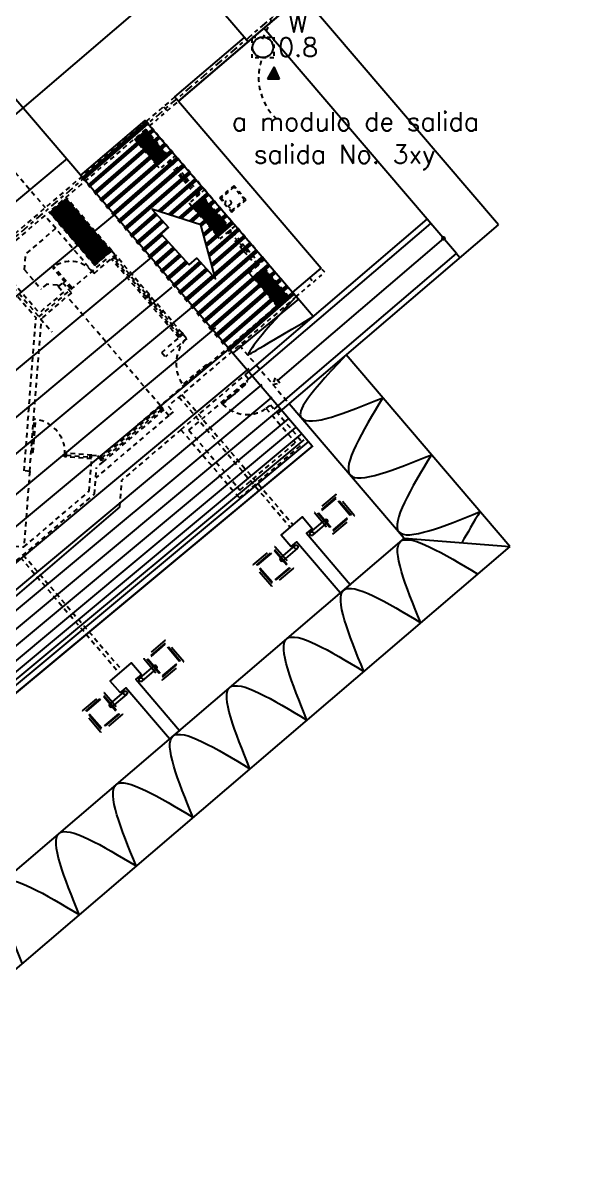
# Model space of a CAD drawing. Extents: x 146 to 670, y 614 to 806.
# Drawn here: x 401.59 to 416.56, y 697.72 to 728.59 of the extents above; entities that cross this region are included whole.
import ezdxf

# ---------------------------------------------------------------- set-up
doc = ezdxf.new("R2010")
doc.units = 0
doc.header["$LTSCALE"] = 0.5
doc.header["$MEASUREMENT"] = 0
for name, pattern in [('CENTER2', [1.125, 0.75, -0.125, 0.125, -0.125]), ('DASHDOTX2', [2, 1, -0.5, 0, -0.5]), ('DASHED2', [0.375, 0.25, -0.125]), ('HIDDEN', [0.375, 0.25, -0.125]), ('HIDDEN2', [0.1875, 0.125, -0.0625])]:
    doc.linetypes.add(name, pattern=pattern)
for name, color, linetype in [('2', 1, 'CONTINUOUS'), ('4', 3, 'CONTINUOUS'), ('6', 7, 'CONTINUOUS'), ('9', 1, 'DASHED2'), ('ALUMBRADO', 5, 'CONTINUOUS'), ('EJES', 6, 'CENTER2'), ('paredes', 1, 'CONTINUOUS'), ('PROYECCIONES', 6, 'HIDDEN'), ('talud', 5, 'CONTINUOUS'), ('TEXT', 5, 'CONTINUOUS'), ('texturas', 6, 'CONTINUOUS'), ('TOMAS', 4, 'HIDDEN2'), ('TUBERIA', 7, 'DASHDOTX2'), ('tuberia_alumbrado', 3, 'DASHED2')]:
    doc.layers.add(name, color=color, linetype=linetype)
doc.styles.add('romans', font='romans.shx')

msp = doc.modelspace()

# ---------------------------------------------------------------- hatches: boundary and pattern name
at = {"layer": '2'}
h = msp.add_hatch(dxfattribs=at)
h.set_pattern_fill('PLAST', color=256, angle=41, style=0)
h.set_pattern_definition([(41, (2011.3339, -735.46188), (-0.164014757, 0.188677395), []), (41, (2011.3134, -735.4383), (-0.164014757, 0.188677395), []), (41, (2011.2929, -735.4147), (-0.164014757, 0.188677395), [])])
h.paths.add_polyline_path([(397.943, 731.966), (398.392, 731.476), (398.193, 731.294), (398.942, 730.476), (399.141, 730.658), (399.645, 730.108), (399.253, 731.549)], flags=16)
edge = h.paths.add_edge_path()
edge.add_line((401.781, 729.609), (397.724, 734.368))
edge.add_line((397.724, 734.368), (395.99, 732.882))
edge.add_line((395.99, 732.882), (400.02, 728.136))
edge.add_line((400.02, 728.136), (401.781, 729.596))
h = msp.add_hatch(dxfattribs=at)
h.set_pattern_fill('PLAST', color=256, angle=41, style=0)
h.set_pattern_definition([(41, (2018.41665, -743.80668), (-0.164014757, 0.188677395), []), (41, (2018.39615, -743.7831), (-0.164014757, 0.188677395), []), (41, (2018.37564, -743.75951), (-0.164014757, 0.188677395), [])])
h.paths.add_polyline_path([(405.026, 723.621), (405.474, 723.132), (405.276, 722.95), (406.025, 722.132), (406.224, 722.314), (406.728, 721.763), (406.336, 723.204)], flags=16)
edge = h.paths.add_edge_path()
edge.add_line((408.864, 721.264), (404.807, 726.023))
edge.add_line((404.807, 726.023), (403.072, 724.537))
edge.add_line((403.072, 724.537), (407.103, 719.791))
edge.add_line((407.103, 719.791), (408.864, 721.251))
at = {"layer": 'texturas'}
h = msp.add_hatch(dxfattribs=at)
h.set_pattern_fill('LINE,_O', color=256, scale=0.3, angle=40.53)
h.set_pattern_definition([(40.53, (-1230.78929, 715.81334), (-0.024369229, 0.0285024679), [])])
h.paths.add_polyline_path([(408.367, 721.042), (408.671, 721.302), (408.022, 722.062), (407.718, 721.802)])
h.paths.add_polyline_path([(406.743, 722.942), (407.047, 723.202), (406.423, 723.932), (406.119, 723.672)])
h.paths.add_polyline_path([(405.144, 724.812), (405.448, 725.072), (404.863, 725.756), (404.559, 725.496)])
h.paths.add_polyline_path([(402.735, 723.936), (402.621, 723.839), (402.279, 723.546), (403.501, 722.117), (403.957, 722.507)])

# ---------------------------------------------------------------- linework, layer by layer
at = {"layer": '2', "ltscale": 2}
for p, q in [((402.765, 724.976, -1221.5), (386.151, 711.14, -1221.5)), ((404.026, 723.481, -1221.5), (387.412, 709.645, -1221.5)), ((405.018, 722.342, -1221.5), (388.404, 708.506, -1221.5)), ((405.563, 721.534, -1221.5), (388.949, 707.697, -1221.5)), ((406.136, 721.036, -1221.5), (389.522, 707.2, -1221.5)), ((406.726, 720.447, -1221.5), (390.112, 706.611, -1221.5)), ((407.106, 719.91, -1221.5), (390.492, 706.074, -1221.5)), ((407.62, 719.367, -1221.5), (391.006, 705.531, -1221.5)), ((407.967, 718.935, -1221.5), (391.353, 705.098, -1221.5)), ((408.231, 718.603, -1221.5), (391.617, 704.767, -1221.5)), ((408.464, 718.294, -1221.5), (391.851, 704.458, -1221.5)), ((408.671, 718.023, -1221.5), (392.057, 704.187, -1221.5)), ((408.866, 717.787, -1221.5), (392.253, 703.951, -1221.5)), ((409.043, 717.639, -1221.5), (392.429, 703.803, -1221.5)), ((409.081, 717.464, -1221.5), (392.467, 703.628, -1221.5)), ((409.209, 717.418, -1221.5), (392.595, 703.582, -1221.5)), ((409.325, 717.302, -1221.5), (392.692, 703.45, -1221.5))]:
    msp.add_line(p, q, dxfattribs=at)
at = {"layer": '4', "elevation": -1221.5}
for points in [[(410.325, 713.597), (410.059, 713.37), (408.889, 714.738), (408.737, 714.608), (408.477, 714.912), (409.047, 715.399), (409.307, 715.095), (409.155, 714.965), (410.325, 713.597)], [(405.765, 709.698), (405.499, 709.47), (404.329, 710.839), (404.177, 710.709), (403.917, 711.013), (404.487, 711.5), (404.747, 711.196), (404.595, 711.066), (405.765, 709.698)]]:
    msp.add_lwpolyline(points, dxfattribs=at)
at = {"layer": '6', "ltscale": 2}
for q in [(393.964, 735.234, -1221.5), (392.691, 703.456, -1221.5)]:
    msp.add_line((409.306, 717.291, -1221.5), q, dxfattribs=at)
msp.add_lwpolyline([(403.108, 724.509), (404.844, 725.985), (408.939, 721.219), (407.203, 719.794)], dxfattribs=at)
at = {"layer": '6'}
msp.add_lwpolyline([(405.026, 723.621), (405.474, 723.132), (405.276, 722.95), (406.025, 722.132), (406.224, 722.314), (406.728, 721.763), (406.336, 723.204), (405.026, 723.621)], dxfattribs=at)
at = {"layer": '9'}
for p, q in [((399.037, 727.338, -1221.5), (402.181, 723.661, -1221.5)), ((404.88, 725.967, -1221.5), (405.336, 726.357, -1221.5)), ((404.88, 725.967, -1221.5), (401.079, 722.718, -1221.5)), ((404.863, 725.756, -1221.5), (402.621, 723.839, -1221.5)), ((403.957, 722.507, -1221.5), (402.735, 723.936, -1221.5)), ((402.621, 723.839, -1221.5), (402.279, 723.546, -1221.5)), ((402.165, 723.449, -1221.5), (401.224, 722.645, -1221.5)), ((403.484, 721.906, -1221.5), (402.165, 723.449, -1221.5)), ((403.501, 722.117, -1221.5), (402.279, 723.546, -1221.5)), ((402.457, 723.107, -1221.5), (401.658, 722.424, -1221.5)), ((407.047, 723.202, -1221.5), (406.743, 722.942, -1221.5)), ((407.258, 723.185, -1221.5), (406.84, 722.828, -1221.5)), ((406.743, 722.942, -1221.5), (406.84, 722.828, -1221.5)), ((401.625, 722.003, -1221.5), (401.658, 722.424, -1221.5)), ((403.484, 721.906, -1221.5), (404.054, 722.393, -1221.5)), ((403.501, 722.117, -1221.5), (403.957, 722.507, -1221.5)), ((403.957, 722.507, -1221.5), (404.054, 722.393, -1221.5)), ((400.74, 722.231, -1221.5), (402.358, 720.337, -1221.5)), ((402.01, 720.744, -1221.5), (403.891, 722.353, -1221.5)), ((402.409, 722.078, -1221.5), (402.379, 722.052, -1221.5)), ((402.887, 721.52, -1221.5), (402.409, 722.078, -1221.5)), ((405.747, 720.183, -1221.5), (403.94, 722.296, -1221.5)), ((405.756, 720.249, -1221.5), (404.007, 722.295, -1221.5)), ((404.045, 722.327, -1221.5), (404.905, 721.321, -1221.5)), ((405.832, 720.314, -1221.5), (404.083, 722.36, -1221.5)), ((408.038, 722.273, -1221.5), (407.62, 721.916, -1221.5)), ((408.022, 722.062, -1221.5), (407.718, 721.802, -1221.5)), ((408.022, 722.062, -1221.5), (408.671, 721.302, -1221.5)), ((408.038, 722.273, -1221.5), (408.883, 721.285, -1221.5)), ((401.008, 721.802, -1221.5), (401.933, 720.719, -1221.5)), ((401.162, 721.852, -1221.5), (402.019, 720.85, -1221.5)), ((401.625, 722.003, -1221.5), (402.068, 721.485, -1221.5)), ((402.856, 721.494, -1221.5), (402.379, 722.052, -1221.5)), ((407.62, 721.916, -1221.5), (407.718, 721.802, -1221.5)), ((407.718, 721.802, -1221.5), (408.367, 721.042, -1221.5)), ((402.22, 721.615, -1221.5), (402.068, 721.485, -1221.5)), ((402.502, 721.593, -1221.5), (402.22, 721.615, -1221.5)), ((402.535, 721.555, -1221.5), (402.502, 721.593, -1221.5)), ((402.535, 721.555, -1221.5), (402.649, 721.652, -1221.5)), ((402.535, 721.555, -1221.5), (402.665, 721.403, -1221.5)), ((402.876, 721.386, -1221.5), (402.649, 721.652, -1221.5)), ((402.876, 721.386, -1221.5), (402.779, 721.5, -1221.5)), ((402.887, 721.52, -1221.5), (402.856, 721.494, -1221.5)), ((402.665, 721.403, -1221.5), (402.019, 720.85, -1221.5)), ((402.876, 721.386, -1221.5), (402.083, 720.708, -1221.5)), ((405.251, 718.377, -1221.5), (402.762, 721.289, -1221.5)), ((404.934, 721.288, -1221.5), (405.794, 720.281, -1221.5)), ((408.671, 721.302, -1221.5), (405.251, 718.377, -1221.5)), ((408.883, 721.285, -1221.5), (405.463, 718.361, -1221.5)), ((401.613, 716.629, -1221.5), (401.933, 720.719, -1221.5)), ((401.763, 716.618, -1221.5), (402.083, 720.708, -1221.5)), ((405.291, 719.793, -1221.5), (405.861, 720.28, -1221.5)), ((405.861, 720.28, -1221.5), (405.958, 720.166, -1221.5)), ((405.958, 720.166, -1221.5), (405.388, 719.679, -1221.5)), ((407.363, 719.985, -1221.5), (407.818, 719.453, -1221.5)), ((405.291, 719.793, -1221.5), (405.388, 719.679, -1221.5)), ((406.482, 719.476, -1221.5), (405.848, 718.934, -1221.5)), ((406.508, 719.446, -1221.5), (405.874, 718.903, -1221.5)), ((406.482, 719.476, -1221.5), (406.508, 719.446, -1221.5)), ((407.818, 719.453, -1221.5), (408.695, 718.427, -1221.5)), ((405.803, 717.731, -1221.5), (407.514, 719.193, -1221.5)), ((406.015, 717.715, -1221.5), (407.611, 719.079, -1221.5)), ((406.891, 718.444, -1221.5), (407.564, 719.019, -1221.5)), ((406.917, 718.414, -1221.5), (407.59, 718.989, -1221.5)), ((407.537, 718.943, -1221.5), (407.511, 718.974, -1221.5)), ((407.514, 719.193, -1221.5), (407.611, 719.079, -1221.5)), ((407.59, 718.989, -1221.5), (407.564, 719.019, -1221.5)), ((407.254, 718.701, -1221.5), (406.957, 718.474, -1221.5)), ((407.524, 718.959, -1221.5), (407.254, 718.701, -1221.5)), ((405.251, 718.377, -1221.5), (403.62, 716.983, -1221.5)), ((405.251, 718.377, -1221.5), (405.479, 718.111, -1221.5)), ((405.463, 718.361, -1221.5), (405.593, 718.209, -1221.5)), ((406.917, 718.414, -1221.5), (406.891, 718.444, -1221.5)), ((406.97, 718.459, -1221.5), (406.944, 718.49, -1221.5)), ((408.082, 718.298, -1221.5), (408.196, 718.395, -1221.5)), ((408.196, 718.395, -1221.5), (409.073, 717.369, -1221.5)), ((405.479, 718.111, -1221.5), (403.527, 716.442, -1221.5)), ((403.686, 716.974, -1221.5), (405.25, 718.311, -1221.5)), ((405.349, 718.263, -1221.5), (403.718, 716.869, -1221.5)), ((405.283, 718.273, -1221.5), (403.719, 716.936, -1221.5)), ((405.593, 718.209, -1221.5), (405.479, 718.111, -1221.5)), ((408.082, 718.298, -1221.5), (408.862, 717.386, -1221.5)), ((401.818, 717.125, -1221.5), (401.887, 718.008, -1221.5)), ((401.858, 717.122, -1221.5), (401.927, 718.005, -1221.5)), ((405.803, 717.731, -1221.5), (404.224, 716.381, -1221.5)), ((405.803, 717.731, -1221.5), (407.363, 715.907, -1221.5)), ((406.015, 717.715, -1221.5), (407.38, 716.119, -1221.5)), ((401.858, 717.122, -1221.5), (401.818, 717.125, -1221.5)), ((407.363, 715.907, -1221.5), (409.073, 717.369, -1221.5)), ((407.38, 716.119, -1221.5), (408.862, 717.386, -1221.5)), ((402.696, 717.007, -1221.5), (402.704, 717.106, -1221.5)), ((403.416, 716.95, -1221.5), (402.696, 717.007, -1221.5)), ((403.424, 717.05, -1221.5), (402.704, 717.106, -1221.5)), ((402.74, 717.003, -1221.5), (402.748, 717.103, -1221.5)), ((402.744, 717.053, -1221.5), (403.376, 717.004, -1221.5)), ((403.348, 716.085, -1221.5), (403.424, 717.05, -1221.5)), ((403.372, 716.954, -1221.5), (403.38, 717.053, -1221.5)), ((403.424, 717.05, -1221.5), (403.573, 717.038, -1221.5)), ((403.718, 716.869, -1221.5), (403.549, 716.724, -1221.5)), ((403.573, 717.038, -1221.5), (403.718, 716.869, -1221.5)), ((401.763, 716.618, -1221.5), (401.605, 714.598, -1221.5)), ((401.763, 716.618, -1221.5), (401.613, 716.629, -1221.5)), ((403.493, 716.011, -1221.5), (403.549, 716.724, -1221.5)), ((404.168, 715.668, -1221.5), (404.224, 716.381, -1221.5)), ((401.402, 714.224, -1221.5), (403.493, 716.011, -1221.5)), ((401.608, 714.598, -1221.5), (403.348, 716.085, -1221.5))]:
    msp.add_line(p, q, dxfattribs=at)
at = {"layer": '9', "ltscale": 0.8}
for p, q in [((404.977, 725.853, -1221.5), (405.433, 726.243, -1221.5)), ((404.88, 725.967, -1221.5), (405.659, 725.055, -1221.5)), ((405.144, 724.812, -1221.5), (404.559, 725.496, -1221.5)), ((404.863, 725.756, -1221.5), (405.448, 725.072, -1221.5)), ((405.448, 725.072, -1221.5), (405.144, 724.812, -1221.5)), ((405.659, 725.055, -1221.5), (405.241, 724.698, -1221.5)), ((406.202, 723.998, -1221.5), (405.478, 724.844, -1221.5)), ((406.24, 724.031, -1221.5), (405.516, 724.876, -1221.5)), ((406.278, 724.063, -1221.5), (405.554, 724.909, -1221.5)), ((406.439, 724.143, -1221.5), (405.659, 725.055, -1221.5)), ((405.144, 724.812, -1221.5), (405.241, 724.698, -1221.5)), ((406.439, 724.143, -1221.5), (406.021, 723.786, -1221.5)), ((406.423, 723.932, -1221.5), (406.119, 723.672, -1221.5)), ((406.423, 723.932, -1221.5), (407.047, 723.202, -1221.5)), ((406.439, 724.143, -1221.5), (407.258, 723.185, -1221.5)), ((406.021, 723.786, -1221.5), (406.119, 723.672, -1221.5)), ((406.743, 722.942, -1221.5), (406.119, 723.672, -1221.5)), ((407.829, 722.095, -1221.5), (407.049, 723.007, -1221.5)), ((407.839, 722.16, -1221.5), (407.115, 723.006, -1221.5)), ((407.905, 722.16, -1221.5), (407.125, 723.072, -1221.5)), ((408.038, 722.273, -1221.5), (407.258, 723.185, -1221.5)), ((408.883, 721.285, -1221.5), (409.643, 721.935, -1221.5)), ((401.376, 714.616, -1221.5), (401.608, 714.598, -1221.5))]:
    msp.add_line(p, q, dxfattribs=at)
at = {"layer": '9', "elevation": -1221.5}
for points in [[(405.336, 726.357), (405.433, 726.243), (405.737, 726.503), (405.64, 726.617)], [(407.125, 723.072), (407.049, 723.007), (407.077, 722.974), (407.153, 723.039)], [(403.978, 722.328), (404.007, 722.295), (404.083, 722.36), (404.054, 722.393)], [(407.877, 722.193), (407.8, 722.128), (407.829, 722.095), (407.905, 722.16)], [(404.867, 721.288), (404.896, 721.255), (404.972, 721.32), (404.943, 721.353)], [(405.756, 720.249), (405.785, 720.215), (405.861, 720.28), (405.832, 720.314)], [(408.256, 718.94), (408.443, 718.975), (408.319, 719.119)], [(405.283, 718.273), (405.316, 718.301), (405.251, 718.377), (405.218, 718.349)], [(403.685, 716.907), (403.719, 716.936), (403.654, 717.012), (403.62, 716.983)]]:
    msp.add_lwpolyline(points, close=True, dxfattribs=at)
at = {"layer": '9', "ltscale": 0.8, "elevation": -1221.5}
for points in [[(405.526, 724.942), (405.45, 724.877), (405.478, 724.844), (405.554, 724.909)], [(406.836, 723.923), (407.161, 723.543), (407.541, 723.868), (407.216, 724.248)], [(406.278, 724.063), (406.202, 723.998), (406.23, 723.965), (406.306, 724.03)], [(409.241, 721.789), (409.339, 721.675), (409.643, 721.935), (409.545, 722.049)]]:
    msp.add_lwpolyline(points, close=True, dxfattribs=at)
msp.add_lwpolyline([(407.05, 723.72), (407.164, 723.586), (407.499, 723.872), (407.213, 724.206), (406.878, 723.92), (406.993, 723.786)], dxfattribs=at)
at = {"layer": '9', "ltscale": 0.8}
msp.add_circle((407.068, 723.793, -1221.5), 0.075, dxfattribs=at)
at = {"layer": '9'}
for centre, radius, start, end in [((402.856, 721.494, -1221.5), 0.735, 40.53, 127.4103), ((406.644, 719.49, -1221.5), 0.969, 138.3624, 217.2941), ((407.563, 719.021, -1221.5), 0.887, 223.2238, 310.4852), ((401.818, 717.125, -1221.5), 0.885, 355.53, 85.53)]:
    msp.add_arc(centre, radius, start, end, dxfattribs=at)
at = {"layer": 'ALUMBRADO', "color": 1}
for p, q in [((408.291, 727.419), (408.119, 727.104)), ((408.434, 727.104), (408.291, 727.419)), ((408.119, 727.104), (408.434, 727.104))]:
    msp.add_line(p, q, dxfattribs=at)
at = {"layer": 'ALUMBRADO'}
msp.add_circle((407.991, 727.942), 0.274, dxfattribs=at)
at = {"layer": 'ALUMBRADO', "color": 1}
msp.add_solid([(408.119, 727.104), (408.291, 727.419), (408.434, 727.104)], dxfattribs=at)
at = {"layer": 'EJES', "ltscale": 0.6}
msp.add_line((399.551, 721.313, -1221.5), (408.334, 728.822, -1221.5), dxfattribs=at)
at = {"layer": 'paredes', "color": 5}
msp.add_line((408.785, 721.399, -1221.5), (409.545, 722.049, -1221.5), dxfattribs=at)
at = {"layer": 'PROYECCIONES'}
for p, q in [((405.824, 718.67, -1221.5), (408.8, 715.188, -1221.5)), ((405.748, 718.605, -1221.5), (408.724, 715.123, -1221.5)), ((401.592, 714.386, -1221.5), (404.24, 711.289, -1221.5)), ((401.516, 714.321, -1221.5), (404.164, 711.224, -1221.5))]:
    msp.add_line(p, q, dxfattribs=at)
at = {"layer": 'talud', "color": 1}
for p, q in [((404.26, 732.001, -1221.5), (407.599, 728.095, -1221.5)), ((405.737, 726.503, -1221.5), (410.442, 730.526, -1221.5)), ((405.64, 726.617, -1221.5), (407.502, 728.209, -1221.5))]:
    msp.add_line(p, q, dxfattribs=at)
at = {"layer": 'talud'}
for p, q in [((409.338, 720.753, -1221.5), (408.883, 721.285, -1221.5)), ((414.589, 714.611, -1221.5), (410.215, 719.727, -1221.5)), ((408.695, 718.427, -1221.5), (411.769, 714.832, -1221.5)), ((411.769, 714.832, -1221.5), (394.186, 699.799, -1221.5)), ((411.769, 714.832, -1221.5), (414.589, 714.611, -1221.5)), ((414.589, 714.611, -1221.5), (393.966, 696.979, -1221.5))]:
    msp.add_line(p, q, dxfattribs=at)
at = {"layer": 'TEXT'}
msp.add_line((416.564, 735.761, -1221.5), (405.737, 726.503, -1221.5), dxfattribs=at)
at = {"layer": 'texturas', "color": 1}
for p, q in [((405.93, 730.048, -1221.5), (400.734, 725.606, -1221.5)), ((414.281, 723.204, -1221.5), (409.043, 729.33, -1221.5)), ((412.378, 723.352, -1221.5), (408.017, 728.453, -1221.5)), ((407.514, 719.193, -1221.5), (412.378, 723.352, -1221.5)), ((412.476, 723.238, -1221.5), (412.378, 723.352, -1221.5)), ((407.611, 719.079, -1221.5), (412.476, 723.238, -1221.5)), ((408.391, 718.167, -1221.5), (414.281, 723.204, -1221.5)), ((413.158, 722.44, -1221.5), (412.476, 723.238, -1221.5)), ((412.817, 722.839, -1221.5), (408.381, 719.047, -1221.5)), ((408.293, 718.281, -1221.5), (413.158, 722.44, -1221.5)), ((413.158, 722.44, -1221.5), (413.255, 722.326, -1221.5)), ((404.168, 715.668, -1221.5), (394.905, 707.748, -1221.5))]:
    msp.add_line(p, q, dxfattribs=at)
at = {"layer": 'texturas', "linetype": 'Continuous'}
msp.add_line((405.737, 726.503, -1221.5), (409.545, 722.049, -1221.5), dxfattribs=at)
at = {"layer": 'texturas', "color": 1}
msp.add_circle((412.817, 722.839, -1221.5), 0.04, dxfattribs=at)
at = {"layer": 'texturas'}
for points, knots in [([(408.883, 721.285, -1221.5), (407.718, 720.045, -1221.5), (407.59, 719.719, -1221.5), (407.59, 719.719, -1221.5), (409.338, 720.753, -1221.5)], [0.993455, 0.993455, 0.993455, 0.993455, 2.236068, 2.558703, 2.558703, 2.558703, 2.558703]), ([(410.215, 719.727, -1221.5), (408.999, 718.465, -1221.5), (408.746, 717.589, -1221.5), (410.217, 718.186, -1221.5), (411.194, 718.583, -1221.5)], [1.105259, 1.105259, 1.105259, 1.105259, 2.236068, 4.472136, 4.472136, 4.472136, 4.472136])]:
    msp.add_open_spline(points, degree=3, knots=knots, dxfattribs=at)
for points in [[(411.194, 718.583, -1221.5), (410.323, 716.523, -1221.5), (412.493, 717.062, -1221.5)], [(412.493, 717.062, -1221.5), (411.623, 715.003, -1221.5), (413.793, 715.542, -1221.5)], [(412.207, 712.575, -1221.5), (411.668, 714.745, -1221.5), (413.728, 713.875, -1221.5)], [(410.687, 711.275, -1221.5), (410.148, 713.445, -1221.5), (412.207, 712.575, -1221.5)], [(409.167, 709.976, -1221.5), (408.628, 712.146, -1221.5), (410.687, 711.275, -1221.5)], [(407.647, 708.676, -1221.5), (407.107, 710.846, -1221.5), (409.167, 709.976, -1221.5)], [(406.127, 707.376, -1221.5), (405.587, 709.546, -1221.5), (407.647, 708.676, -1221.5)], [(404.607, 706.077, -1221.5), (404.067, 708.247, -1221.5), (406.127, 707.376, -1221.5)], [(403.087, 704.777, -1221.5), (402.547, 706.947, -1221.5), (404.607, 706.077, -1221.5)], [(401.567, 703.477, -1221.5), (401.027, 705.647, -1221.5), (403.087, 704.777, -1221.5)]]:
    msp.add_spline(points, degree=3, dxfattribs=at)
msp.add_open_spline([(413.793, 715.542, -1221.5), (413.622, 715.259, -1221.5), (413.452, 714.975, -1221.5), (413.305, 714.712, -1221.5)], degree=3, dxfattribs=at)
at = {"layer": 'TOMAS'}
msp.add_lwpolyline([(407.702, 728.219), (408.281, 728.219), (408.281, 727.66), (407.702, 727.66)], close=True, dxfattribs=at)
at = {"layer": 'TUBERIA', "color": 1}
for p, q in [((409.264, 714.992, -1221.5), (409.644, 715.317, -1221.5)), ((409.785, 715.152, -1221.5), (409.644, 715.317, -1221.5)), ((409.329, 714.916, -1221.5), (409.709, 715.241, -1221.5)), ((408.846, 714.635, -1221.5), (408.466, 714.31, -1221.5)), ((408.911, 714.559, -1221.5), (408.531, 714.234, -1221.5)), ((408.607, 714.144, -1221.5), (408.466, 714.31, -1221.5)), ((404.703, 711.093, -1221.5), (405.083, 711.418, -1221.5)), ((404.768, 711.017, -1221.5), (405.148, 711.342, -1221.5)), ((405.225, 711.252, -1221.5), (405.083, 711.418, -1221.5)), ((404.285, 710.736, -1221.5), (403.905, 710.411, -1221.5)), ((404.35, 710.66, -1221.5), (403.97, 710.335, -1221.5)), ((404.047, 710.245, -1221.5), (403.905, 710.411, -1221.5))]:
    msp.add_line(p, q, dxfattribs=at)
at = {"layer": 'TUBERIA', "color": 1, "elevation": -1221.5}
for points in [[(409.369, 715.516), (409.863, 714.938), (410.44, 715.432), (409.946, 716.01)], [(409.453, 715.509), (409.869, 715.023), (410.356, 715.439), (409.94, 715.925)], [(409.481, 715.507), (409.871, 715.051), (410.327, 715.441), (409.937, 715.897)], [(408.312, 714.613), (408.806, 714.035), (408.228, 713.541), (407.734, 714.119)], [(408.306, 714.528), (408.721, 714.041), (408.235, 713.626), (407.819, 714.112)], [(408.303, 714.5), (408.693, 714.044), (408.237, 713.654), (407.847, 714.11)], [(404.808, 711.617), (405.302, 711.039), (405.88, 711.533), (405.386, 712.111)], [(404.893, 711.61), (405.309, 711.124), (405.795, 711.54), (405.379, 712.026)], [(404.921, 711.608), (405.311, 711.152), (405.767, 711.542), (405.377, 711.998)], [(403.752, 710.713), (404.246, 710.136), (403.668, 709.642), (403.174, 710.22)], [(403.745, 710.629), (404.161, 710.142), (403.675, 709.727), (403.259, 710.213)], [(403.743, 710.601), (404.133, 710.145), (403.677, 709.755), (403.287, 710.211)]]:
    msp.add_lwpolyline(points, close=True, dxfattribs=at)
at = {"layer": 'TUBERIA', "color": 1, "linetype": 'Continuous'}
for centre in [(409.296, 714.954, -1221.5), (408.878, 714.597, -1221.5), (404.736, 711.055, -1221.5), (404.318, 710.698, -1221.5)]:
    msp.add_circle(centre, 0.05, dxfattribs=at)
for centre, start, end in [((409.676, 715.279, -1221.5), 310.53, 130.53), ((408.498, 714.272, -1221.5), 130.53, 310.53), ((405.116, 711.38, -1221.5), 310.53, 130.53), ((403.938, 710.373, -1221.5), 130.53, 310.53)]:
    msp.add_arc(centre, 0.05, start, end, dxfattribs=at)
at = {"layer": 'tuberia_alumbrado'}
for centre, radius, start, end in [((398.648, 732.872), 10.457, 333.2397, 17.4713), ((409.385, 727.136), 1.509, 162.6578, 227.7348)]:
    msp.add_arc(centre, radius, start, end, dxfattribs=at)

# ---------------------------------------------------------------- texts
at = {"layer": 'TOMAS', "color": 3, "style": 'romans'}
for s, p in [('W', (408.669, 728.336)), ('0.8', (408.396, 727.698)), ('a modulo de salida', (407.162, 725.713)), ('salida No. 3xy', (407.749, 724.84))]:
    msp.add_text(s, height=0.5, dxfattribs=at).set_placement(p)

doc.saveas('drawing.dxf')
